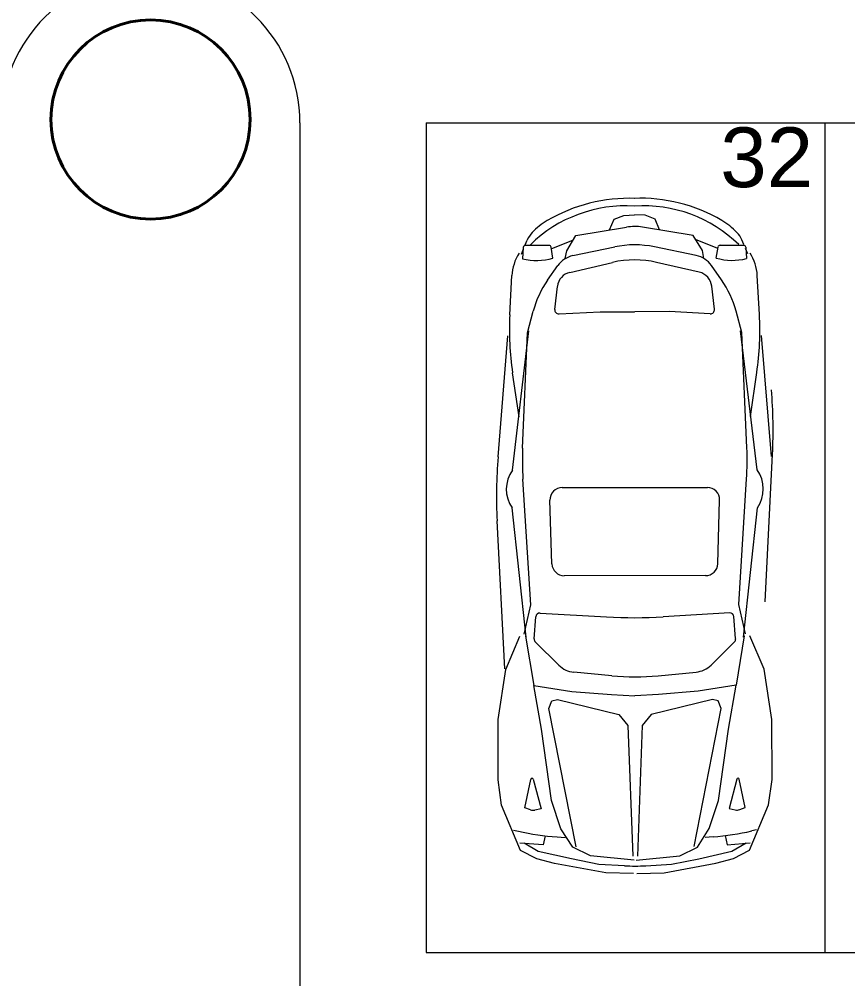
# Model space of a CAD drawing. Header units: inches. Extents: x 13 to 261, y -112 to -47.
# Drawn here: x 188.6 to 193.59, y -83.93 to -78.1 of the extents above; entities that cross this region are included whole.
import ezdxf

# ---------------------------------------------------------------- set-up
doc = ezdxf.new("R2010")
doc.units = ezdxf.units.IN
doc.header["$MEASUREMENT"] = 0
for name, color, linetype, lineweight in [('AUTOS', 6, 'Continuous', 20), ('BANQUETA', 2, 'Continuous', 18), ('CAJONES', 3, 'Continuous', 20), ('COLUMNAS', 20, 'Continuous', 40), ('TEXTOS', 124, 'Continuous', 30)]:
    doc.layers.add(name, color=color, linetype=linetype, lineweight=lineweight)
doc.styles.add('TEXTOS', font='ARIALUNI.TTF', dxfattribs={"height": 0.36})

msp = doc.modelspace()

# ---------------------------------------------------------------- linework, layer by layer
at = {"layer": 'AUTOS'}
for p, q in [((192.1551, -79.3719), (192.182, -79.3086)), ((192.182, -79.3086), (192.242, -79.2849)), ((192.242, -79.2849), (192.3052, -79.2812)), ((192.3689, -79.2848), (192.3057, -79.2812)), ((192.4289, -79.3083), (192.3689, -79.2848)), ((192.456, -79.3716), (192.4289, -79.3083)), ((191.9527, -79.4065), (192.2578, -79.3561)), ((192.6584, -79.4059), (192.3532, -79.356)), ((191.8972, -79.4981), (191.9527, -79.4065)), ((192.7141, -79.4973), (192.6584, -79.4059)), ((191.6353, -79.4779), (191.6309, -79.547)), ((191.6475, -79.4624), (191.6597, -79.4335)), ((191.7909, -79.4664), (191.6475, -79.4664)), ((191.8142, -79.5431), (191.803, -79.4766)), ((191.8033, -79.4859), (191.9375, -79.4317)), ((191.9338, -79.5278), (192.1862, -79.4752)), ((192.6775, -79.5271), (192.4251, -79.475)), ((192.808, -79.4849), (192.6737, -79.431)), ((192.7972, -79.5421), (192.8083, -79.4757)), ((192.8203, -79.4654), (192.9637, -79.4651)), ((192.9637, -79.4611), (192.9515, -79.4322)), ((192.976, -79.4766), (192.9805, -79.5456)), ((191.6242, -79.518), (191.6373, -79.4868)), ((191.8882, -79.5454), (191.8972, -79.4981)), ((192.7232, -79.5445), (192.7141, -79.4973)), ((192.9872, -79.5166), (192.974, -79.4855)), ((191.7818, -79.6755), (191.8432, -79.5876)), ((191.9162, -79.6285), (192.1727, -79.5687)), ((192.6953, -79.6277), (192.4388, -79.5684)), ((192.8298, -79.6745), (192.7682, -79.5867)), ((191.5543, -79.8841), (191.5667, -79.6484)), ((193.0577, -79.8827), (193.0449, -79.6469)), ((191.8249, -79.8515), (191.8411, -79.7127)), ((192.787, -79.8506), (192.7707, -79.7118)), ((191.6612, -79.992), (191.6952, -79.8627)), ((191.8506, -79.8788), (192.0983, -79.8654)), ((192.0983, -79.8654), (192.3044, -79.8656)), ((192.5137, -79.8649), (192.3076, -79.8656)), ((192.7614, -79.8779), (192.5137, -79.8649)), ((192.9511, -79.9908), (192.9168, -79.8615)), ((191.5696, -80.8197), (191.6691, -79.9816)), ((191.6314, -80.6873), (191.6612, -79.992)), ((193.0443, -80.8183), (192.9432, -79.9804)), ((192.9822, -80.686), (192.9511, -79.9908)), ((191.4835, -80.7392), (191.5421, -80.0113)), ((193.1303, -80.7375), (193.0702, -80.0098)), ((191.6098, -80.4992), (191.5707, -80.2335)), ((193.0035, -80.4978), (193.042, -80.232)), ((193.0926, -81.6137), (193.1366, -80.7235)), ((191.6813, -81.6317), (191.6333, -80.8744)), ((192.9342, -81.6304), (192.9807, -80.873)), ((191.8697, -80.9256), (192.7444, -80.9247)), ((191.6532, -81.8273), (191.5685, -81.0484)), ((191.8083, -81.3855), (191.7961, -81.0015)), ((192.8067, -81.3846), (192.8181, -81.0005)), ((192.9627, -81.826), (193.0459, -81.0469)), ((191.5237, -82.0167), (191.4779, -81.1266)), ((192.7333, -81.4559), (191.8818, -81.4568)), ((191.641, -81.8089), (191.6813, -81.6317)), ((192.9748, -81.8076), (192.9342, -81.6304)), ((191.7369, -81.6817), (192.1369, -81.7046)), ((192.8787, -81.6806), (192.4788, -81.7043)), ((191.7012, -81.8368), (191.7111, -81.7044)), ((192.9147, -81.8356), (192.9046, -81.7032)), ((191.5301, -82.0216), (191.6152, -81.8202)), ((191.6493, -81.8202), (191.6996, -82.1171)), ((191.8497, -81.996), (191.7084, -81.8561)), ((192.7665, -81.9951), (192.9076, -81.8549)), ((192.9666, -81.8189), (192.9169, -82.1159)), ((193.0862, -82.0201), (193.0007, -81.8189)), ((191.4834, -82.3236), (191.5301, -82.0216)), ((192.1688, -82.0595), (191.9394, -82.0379)), ((192.4475, -82.0592), (192.6769, -82.0371)), ((193.1335, -82.322), (193.0862, -82.0201)), ((191.7452, -82.3817), (191.6996, -82.1171)), ((191.6996, -82.1171), (191.928, -82.1536)), ((191.928, -82.1536), (192.1677, -82.1721)), ((192.6885, -82.1528), (192.4489, -82.1718)), ((192.9169, -82.1159), (192.6885, -82.1528)), ((192.8717, -82.3806), (192.9169, -82.1159)), ((191.7901, -82.2572), (191.8074, -82.2113)), ((191.8074, -82.2113), (191.8414, -82.2032)), ((191.8414, -82.2032), (192.2114, -82.2933)), ((192.1677, -82.1721), (192.3083, -82.1803)), ((192.4489, -82.1718), (192.3083, -82.1803)), ((192.7752, -82.2023), (192.4054, -82.2931)), ((192.8093, -82.2103), (192.7752, -82.2023)), ((192.8266, -82.2562), (192.8093, -82.2103)), ((191.9537, -83.0894), (191.7901, -82.2572)), ((192.6644, -83.0887), (192.8266, -82.2562)), ((191.4834, -82.6869), (191.4834, -82.3236)), ((192.2114, -82.2933), (192.266, -82.3595)), ((192.4054, -82.2931), (192.351, -82.3594)), ((193.1339, -82.6853), (193.1335, -82.322)), ((191.8063, -82.811), (191.7452, -82.3817)), ((192.266, -82.3595), (192.2944, -83.147)), ((192.351, -82.3594), (192.3238, -83.147)), ((192.8112, -82.81), (192.8717, -82.3806)), ((191.5046, -82.8381), (191.4834, -82.6869)), ((191.645, -82.8547), (191.681, -82.6835)), ((191.6953, -82.6831), (191.7427, -82.8603)), ((192.9219, -82.6819), (192.8749, -82.8592)), ((192.9726, -82.8534), (192.9362, -82.6822)), ((193.113, -82.8365), (193.1339, -82.6853)), ((191.6195, -83.1123), (191.5046, -82.8381)), ((191.6782, -82.8668), (191.645, -82.8547)), ((191.7427, -82.8603), (191.7057, -82.8686)), ((191.8622, -82.9814), (191.8063, -82.811)), ((192.7556, -82.9805), (192.8112, -82.81)), ((192.8749, -82.8592), (192.912, -82.8674)), ((192.9394, -82.8655), (192.9726, -82.8534)), ((192.9986, -83.1109), (193.113, -82.8365)), ((191.5771, -82.9889), (191.6067, -82.9958)), ((191.7674, -83.0238), (191.7553, -83.0787)), ((191.8391, -83.0305), (191.8871, -83.0338)), ((191.9338, -83.0928), (191.8622, -82.9814)), ((192.6843, -83.0921), (192.7556, -82.9805)), ((192.7788, -83.0296), (192.7309, -83.033)), ((192.8506, -83.0228), (192.8628, -83.0776)), ((193.0408, -82.9875), (193.0112, -82.9944)), ((191.7553, -83.0787), (191.6152, -83.0674)), ((191.7258, -83.1175), (191.6407, -83.0674)), ((192.0406, -83.1442), (191.9338, -83.0928)), ((192.5776, -83.1437), (192.6843, -83.0921)), ((192.8628, -83.0776), (193.0028, -83.066)), ((192.8923, -83.1163), (192.9773, -83.066)), ((191.7172, -83.1624), (191.6195, -83.1123)), ((191.9255, -83.1624), (191.7258, -83.1175)), ((192.3033, -83.1712), (192.0406, -83.1442)), ((192.3149, -83.1712), (192.5776, -83.1437)), ((192.6927, -83.1616), (192.8923, -83.1163)), ((192.901, -83.1612), (192.9986, -83.1109)), ((191.8235, -83.1903), (191.7172, -83.1624)), ((192.1335, -83.2465), (191.8235, -83.1903)), ((192.0911, -83.1959), (191.9255, -83.1624)), ((192.2442, -83.2042), (192.0911, -83.1959)), ((192.3741, -83.2041), (192.5272, -83.1955)), ((192.4849, -83.2462), (192.7948, -83.1893)), ((192.5272, -83.1955), (192.6927, -83.1616)), ((192.7948, -83.1893), (192.901, -83.1612)), ((192.2995, -83.2517), (192.1335, -83.2465)), ((192.3189, -83.2517), (192.4849, -83.2462))]:
    msp.add_line(p, q, dxfattribs=at)
for centre, radius, start, end in [((192.2752, -80.1586), 0.9767, 88.06945, 120.45768), ((192.3374, -80.1585), 0.9767, 59.65529, 92.04353), ((192.2516, -80.0459), 0.8181, 86.24509, 134.51945), ((192.3607, -80.0458), 0.8181, 45.59352, 93.86789), ((191.9932, -79.679), 0.4204, 120.45768, 136.38363), ((192.3058, -79.6464), 0.2942, 80.72464, 99.38834), ((192.6185, -79.6784), 0.4204, 43.72935, 59.65529), ((191.7953, -79.4905), 0.1471, 136.38363, 157.20138), ((192.816, -79.4895), 0.1471, 22.9116, 43.72935), ((191.6475, -79.4787), 0.0123, 90, 176.33043), ((191.7909, -79.4787), 0.0123, 9.60772, 90), ((192.3062, -80.0513), 0.5885, 78.3436, 101.76937), ((192.8204, -79.4777), 0.0123, 90.11298, 170.50526), ((192.9637, -79.4774), 0.0123, 3.78255, 90.11298), ((191.8409, -79.6619), 0.2745, 147.32995, 177.18237), ((191.9639, -79.6718), 0.1471, 101.76937, 145.07004), ((192.6478, -79.6711), 0.1471, 35.04293, 78.3436), ((192.8954, -79.2047), 0.3514, 253.75946, 284.01689), ((192.7707, -79.661), 0.2745, 2.9306, 32.78303), ((191.7153, -79.2059), 0.3514, 256.09608, 286.35351), ((192.3063, -80.1418), 0.5885, 76.99033, 103.12265), ((191.9385, -79.724), 0.0981, 103.12265, 173.37601), ((192.6733, -79.7233), 0.0981, 6.73697, 76.99033), ((192.2643, -80.0124), 0.5885, 145.07004, 165.25506), ((192.348, -80.0124), 0.5885, 14.85791, 35.04293), ((193.3173, -79.9765), 1.7654, 176.99981, 188.3676), ((191.8493, -79.8543), 0.0245, 173.37601, 273.11504), ((192.7627, -79.8534), 0.0245, 266.99794, 6.73697), ((191.2949, -79.9785), 1.7654, 351.74537, 3.11317), ((190.1979, -80.5781), 2.9424, 357.1678, 4.71773), ((193.3952, -80.7628), 1.7654, 177.54913, 183.62371), ((191.2186, -80.7649), 1.7654, 356.48926, 2.56385), ((194.4163, -80.9754), 2.9424, 175.39524, 182.94517), ((191.732, -80.9349), 0.199, 144.64918, 214.77695), ((192.8822, -80.9337), 0.199, 325.33603, 35.46379), ((191.8696, -80.9992), 0.0736, 89.92446, 181.82012), ((192.7446, -80.9983), 0.0736, 358.29286, 90.18852), ((191.8818, -81.3832), 0.0736, 181.82012, 269.9989), ((192.7332, -81.3824), 0.0736, 270.11408, 358.29286), ((191.7355, -81.7062), 0.0245, 86.72561, 175.71507), ((192.8801, -81.7051), 0.0245, 4.3979, 93.38736), ((192.3049, -78.767), 2.9424, 266.72561, 273.38736), ((191.7256, -81.8387), 0.0245, 175.71507, 225.30465), ((192.8903, -81.8375), 0.0245, 314.80833, 4.3979), ((191.9532, -81.8914), 0.1471, 225.30465, 264.62136), ((192.6628, -81.8907), 0.1471, 275.49162, 314.80833), ((192.3067, -80.5948), 1.4712, 264.62136, 275.49162), ((191.6882, -82.685), 0.00736, 14.96001, 168.11246), ((192.929, -82.6838), 0.00736, 12.00051, 165.15297), ((191.695, -82.8207), 0.049, 249.97873, 282.53841), ((192.9225, -82.8195), 0.049, 257.57457, 290.13424), ((191.9397, -81.5628), 1.4712, 256.91658, 266.08111), ((192.6754, -81.5621), 1.4712, 274.03187, 283.1964), ((192.308, -82.029), 1.1769, 266.89416, 273.21881)]:
    msp.add_arc(centre, radius, start, end, dxfattribs=at)
at = {"layer": 'BANQUETA'}
msp.add_line((190.2902, -78.7268), (190.2902, -83.9268), dxfattribs=at)
msp.add_arc((189.3902, -78.7268), 0.9, 0, 180, dxfattribs=at)
at = {"layer": 'CAJONES'}
for p, q in [((191.0511, -78.7268), (207.8511, -78.7268)), ((191.0511, -78.7268), (191.0511, -83.7268)), ((193.4511, -78.7268), (193.4511, -83.7268)), ((191.0511, -83.7268), (207.8511, -83.7268))]:
    msp.add_line(p, q, dxfattribs=at)
at = {"layer": 'COLUMNAS'}
msp.add_circle((189.3902, -78.7073), 0.6, dxfattribs=at)

# ---------------------------------------------------------------- texts
at = {"layer": 'TEXTOS', "style": 'TEXTOS'}
msp.add_text('32', height=0.36, dxfattribs=at).set_placement((192.8219, -79.1151))

doc.saveas('drawing.dxf')
